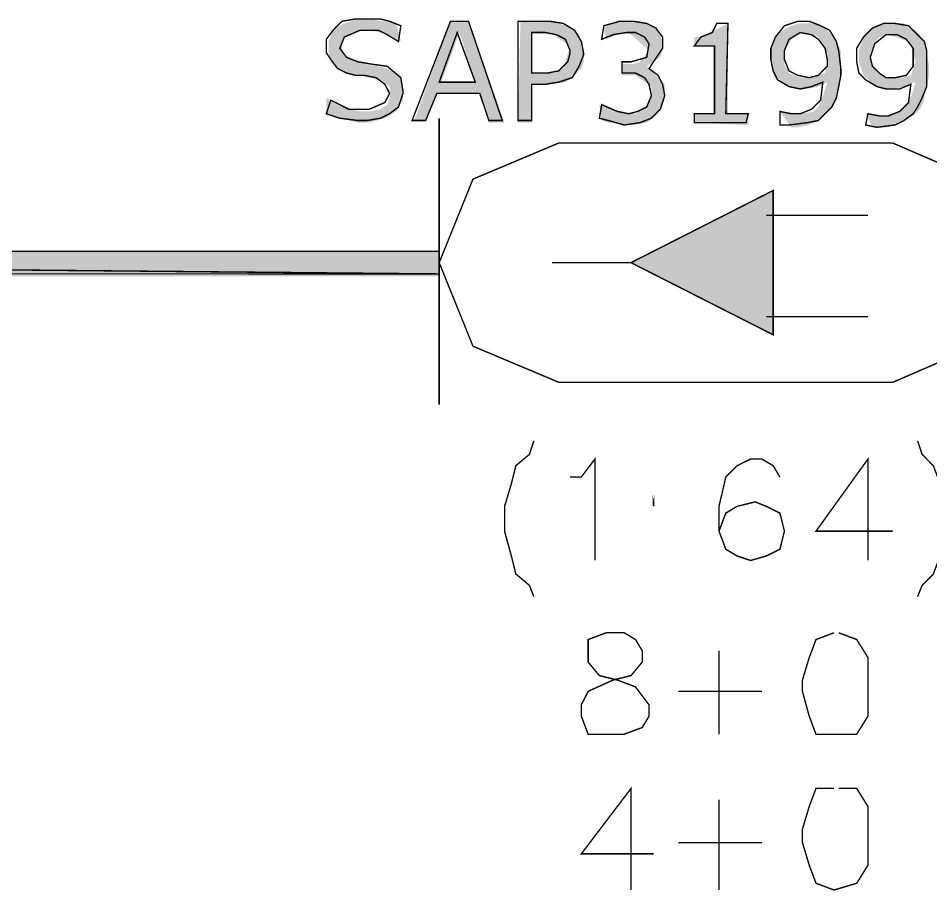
# Model space of a CAD drawing. Header units: millimetres. Extents: x 688550 to 690417, y 7458888 to 7459543.
# Drawn here: x 690180.54 to 690210.49, y 7459475.38 to 7459504.02 of the extents above; entities that cross this region are included whole.
import ezdxf

# ---------------------------------------------------------------- set-up
doc = ezdxf.new("R2010")
doc.units = ezdxf.units.MM
doc.header["$LTSCALE"] = 3
doc.header["$MEASUREMENT"] = 0
doc.layers.add('H', color=7, linetype='Continuous')
doc.layers.add('P', color=7, linetype='Continuous')

msp = doc.modelspace()

# ---------------------------------------------------------------- hatches: boundary and pattern name
at = {"layer": 'H', "linetype": 'Continuous'}
for color, points in [(256, [(690191.69, 7459500.591), (690191.392, 7459500.663), (690191.094, 7459500.738), (690190.8, 7459500.814), (690190.653, 7459500.885), (690190.653, 7459501.406), (690190.8, 7459501.33), (690191.094, 7459501.183), (690191.467, 7459501.032), (690191.761, 7459500.961), (690192.06, 7459500.961), (690192.429, 7459501.032), (690192.652, 7459501.183), (690192.727, 7459501.406), (690192.727, 7459501.629), (690192.727, 7459501.776), (690192.429, 7459501.998), (690192.06, 7459502.07), (690191.69, 7459502.145), (690191.316, 7459502.221), (690191.022, 7459502.368), (690190.8, 7459502.59), (690190.724, 7459502.884), (690190.724, 7459503.258), (690190.875, 7459503.628), (690191.094, 7459503.775), (690191.245, 7459503.85), (690191.69, 7459503.997), (690192.131, 7459503.997), (690192.429, 7459503.922), (690192.727, 7459503.922), (690192.946, 7459503.85), (690193.097, 7459503.258), (690192.727, 7459503.481), (690192.429, 7459503.552), (690192.06, 7459503.628), (690191.908, 7459503.628), (690191.761, 7459503.628), (690191.467, 7459503.552), (690191.245, 7459503.405), (690191.169, 7459503.258), (690191.169, 7459503.036), (690191.245, 7459502.813), (690191.467, 7459502.666), (690191.908, 7459502.515), (690192.354, 7459502.443), (690192.652, 7459502.368), (690192.946, 7459502.221), (690193.097, 7459502.07), (690193.168, 7459501.776), (690193.168, 7459501.477), (690193.168, 7459501.33), (690192.946, 7459500.961), (690192.576, 7459500.738), (690192.06, 7459500.591), (690191.69, 7459500.591)]), (256, [(690195.987, 7459500.591), (690195.688, 7459501.553), (690195.541, 7459501.923), (690195.021, 7459503.552), (690194.428, 7459501.923), (690195.541, 7459501.923), (690195.688, 7459501.553), (690194.281, 7459501.553), (690193.912, 7459500.663), (690193.542, 7459500.663), (690194.727, 7459503.922), (690195.319, 7459503.922), (690196.503, 7459500.591), (690195.987, 7459500.591)]), (256, [(690196.948, 7459500.591), (690197.024, 7459503.922), (690197.91, 7459503.922), (690198.28, 7459503.85), (690198.725, 7459503.699), (690198.948, 7459503.481), (690199.095, 7459503.036), (690199.095, 7459502.884), (690199.095, 7459502.59), (690199.023, 7459502.368), (690198.876, 7459502.221), (690198.725, 7459502.07), (690198.502, 7459501.923), (690197.986, 7459501.851), (690197.839, 7459501.851), (690197.394, 7459501.851), (690197.394, 7459502.221), (690197.763, 7459502.221), (690198.133, 7459502.221), (690198.431, 7459502.368), (690198.654, 7459503.107), (690197.986, 7459503.552), (690197.394, 7459503.552), (690197.394, 7459502.221), (690197.394, 7459501.851), (690197.394, 7459500.591), (690196.948, 7459500.591)]), (256, [(690200.43, 7459500.516), (690200.208, 7459500.591), (690199.909, 7459500.591), (690199.691, 7459500.663), (690199.615, 7459501.183), (690199.985, 7459501.032), (690200.43, 7459500.885), (690200.653, 7459500.885), (690200.8, 7459500.885), (690201.098, 7459501.032), (690201.321, 7459501.477), (690201.321, 7459501.7), (690201.321, 7459501.776), (690200.8, 7459502.145), (690200.653, 7459502.145), (690200.355, 7459502.145), (690200.355, 7459502.515), (690200.728, 7459502.515), (690200.947, 7459502.59), (690201.245, 7459502.96), (690200.577, 7459503.552), (690200.355, 7459503.552), (690199.838, 7459503.33), (690199.762, 7459503.699), (690199.985, 7459503.85), (690200.506, 7459503.922), (690200.8, 7459503.922), (690200.947, 7459503.922), (690201.321, 7459503.775), (690201.615, 7459503.552), (690201.69, 7459503.258), (690201.69, 7459502.96), (690201.615, 7459502.737), (690201.169, 7459502.443), (690201.762, 7459501.851), (690201.762, 7459501.629), (690201.762, 7459501.406), (690201.69, 7459501.255), (690201.543, 7459500.885), (690201.169, 7459500.591), (690200.728, 7459500.516), (690200.43, 7459500.516)]), (256, [(690204.504, 7459500.516), (690202.728, 7459500.591), (690202.728, 7459500.885), (690203.395, 7459500.885), (690203.395, 7459503.107), (690202.728, 7459503.107), (690202.728, 7459503.405), (690202.95, 7459503.405), (690203.836, 7459503.85), (690203.836, 7459500.885), (690204.504, 7459500.885), (690204.504, 7459500.516)]), (256, [(690205.911, 7459500.44), (690205.542, 7459500.961), (690206.281, 7459500.885), (690206.655, 7459500.961), (690206.802, 7459501.108), (690206.877, 7459501.255), (690207.024, 7459501.7), (690207.096, 7459501.923), (690207.024, 7459502.221), (690207.096, 7459502.59), (690207.096, 7459502.884), (690206.877, 7459503.258), (690206.802, 7459503.405), (690206.209, 7459503.552), (690205.987, 7459503.405), (690205.689, 7459502.96), (690205.689, 7459502.666), (690205.689, 7459502.515), (690205.84, 7459502.221), (690206.209, 7459502.07), (690206.356, 7459502.07), (690206.503, 7459502.07), (690206.655, 7459502.07), (690207.024, 7459502.221), (690207.096, 7459501.923), (690206.802, 7459501.776), (690206.432, 7459501.7), (690206.209, 7459501.7), (690206.062, 7459501.7), (690205.689, 7459501.851), (690205.395, 7459502.145), (690205.319, 7459502.368), (690205.243, 7459502.59), (690205.243, 7459502.96), (690205.395, 7459503.405), (690205.542, 7459503.552), (690205.764, 7459503.699), (690206.134, 7459503.85), (690206.503, 7459503.85), (690206.726, 7459503.85), (690207.096, 7459503.628), (690207.394, 7459503.258), (690207.541, 7459502.96), (690207.541, 7459502.59), (690207.541, 7459502.145), (690207.469, 7459501.776), (690207.394, 7459501.406), (690207.247, 7459501.108), (690207.024, 7459500.885), (690206.802, 7459500.663), (690206.655, 7459500.591), (690206.503, 7459500.516), (690206.134, 7459500.44), (690205.911, 7459500.44)]), (256, [(690208.801, 7459500.44), (690208.578, 7459500.44), (690208.356, 7459500.885), (690209.099, 7459500.814), (690209.469, 7459500.961), (690209.616, 7459501.108), (690209.763, 7459501.255), (690209.914, 7459501.629), (690209.985, 7459501.923), (690209.838, 7459502.145), (690209.985, 7459502.59), (690209.914, 7459502.884), (690209.838, 7459503.107), (690209.763, 7459503.258), (690209.099, 7459503.481), (690208.801, 7459503.405), (690208.654, 7459503.183), (690208.507, 7459502.884), (690208.507, 7459502.666), (690208.578, 7459502.443), (690208.729, 7459502.221), (690208.876, 7459502.145), (690209.099, 7459502.07), (690209.246, 7459502.07), (690209.393, 7459502.07), (690209.544, 7459502.07), (690209.838, 7459502.145), (690209.985, 7459501.923), (690209.616, 7459501.776), (690209.246, 7459501.7), (690209.099, 7459501.7), (690208.876, 7459501.7), (690208.578, 7459501.851), (690208.284, 7459502.145), (690208.133, 7459502.59), (690208.133, 7459502.96), (690208.284, 7459503.405), (690208.431, 7459503.552), (690208.578, 7459503.699), (690209.023, 7459503.85), (690209.393, 7459503.85), (690209.616, 7459503.85), (690209.763, 7459503.699), (690209.985, 7459503.628), (690210.136, 7459503.481), (690210.283, 7459503.183), (690210.359, 7459502.884), (690210.43, 7459502.515), (690210.43, 7459502.07), (690210.359, 7459501.7), (690210.283, 7459501.553), (690210.283, 7459501.33), (690210.136, 7459501.032), (690209.914, 7459500.814), (690209.616, 7459500.663), (690209.469, 7459500.591), (690209.393, 7459500.516), (690209.023, 7459500.44), (690208.801, 7459500.44)]), (5, [(690205.319, 7459493.628), (690200.653, 7459495.996), (690205.319, 7459498.365), (690205.319, 7459493.628)]), (5, [(690194.357, 7459495.551), (690114.641, 7459496.366), (690194.357, 7459496.366), (690194.357, 7459495.551)]), (5, [(690114.641, 7459495.551), (690114.641, 7459496.366), (690194.357, 7459495.551), (690114.641, 7459495.551)])]:
    msp.add_hatch(color=color, dxfattribs=at).paths.add_polyline_path(points)

# ---------------------------------------------------------------- linework, layer by layer
at = {"layer": 'P', "const_width": 0.0462}
for points in [[(690193.168, 7459501.629), (690193.097, 7459502.07), (690192.652, 7459502.443), (690192.131, 7459502.515), (690191.69, 7459502.59), (690191.316, 7459502.737), (690191.094, 7459503.036), (690191.245, 7459503.405), (690191.761, 7459503.628), (690192.06, 7459503.628), (690192.354, 7459503.628), (690192.652, 7459503.481), (690193.021, 7459503.258), (690193.097, 7459503.775), (690192.727, 7459503.922), (690192.429, 7459503.997), (690192.06, 7459503.997), (690191.614, 7459503.997), (690191.169, 7459503.922), (690190.875, 7459503.628), (690190.653, 7459503.33), (690190.653, 7459502.884), (690190.8, 7459502.666), (690191.022, 7459502.368), (690191.316, 7459502.221), (690191.614, 7459502.145), (690191.908, 7459502.145), (690192.282, 7459502.07), (690192.576, 7459501.851), (690192.727, 7459501.553), (690192.576, 7459501.255), (690192.06, 7459501.032), (690191.69, 7459501.032), (690191.392, 7459501.032), (690191.094, 7459501.183), (690190.8, 7459501.33), (690190.653, 7459500.885), (690191.094, 7459500.738), (690191.69, 7459500.663), (690191.984, 7459500.663), (690192.429, 7459500.738), (690192.727, 7459500.885), (690193.021, 7459501.108), (690193.168, 7459501.553), (690193.168, 7459501.629), (690193.168, 7459501.629)], [(690196.428, 7459500.663), (690195.319, 7459503.922), (690194.727, 7459503.922), (690193.467, 7459500.663), (690193.912, 7459500.663), (690194.281, 7459501.553), (690195.688, 7459501.553), (690195.987, 7459500.663), (690196.428, 7459500.663), (690196.428, 7459500.663)], [(690199.095, 7459502.884), (690199.023, 7459503.258), (690198.801, 7459503.628), (690198.431, 7459503.85), (690197.986, 7459503.922), (690196.948, 7459503.922), (690196.948, 7459500.663), (690197.394, 7459500.663), (690197.394, 7459501.851), (690197.839, 7459501.851), (690198.28, 7459501.923), (690198.725, 7459502.07), (690198.948, 7459502.443), (690199.095, 7459502.813), (690199.095, 7459502.884), (690199.095, 7459502.884)], [(690201.543, 7459502.145), (690201.245, 7459502.368), (690201.392, 7459502.59), (690201.69, 7459503.036), (690201.69, 7459503.405), (690201.468, 7459503.699), (690201.169, 7459503.85), (690200.728, 7459503.922), (690200.283, 7459503.922), (690199.762, 7459503.775), (690199.691, 7459503.33), (690200.061, 7459503.481), (690200.506, 7459503.552), (690200.8, 7459503.552), (690201.098, 7459503.405), (690201.245, 7459503.183), (690201.169, 7459502.737), (690200.653, 7459502.59), (690200.355, 7459502.59), (690200.355, 7459502.221), (690200.8, 7459502.221), (690201.098, 7459502.07), (690201.245, 7459501.851), (690201.321, 7459501.477), (690201.169, 7459501.108), (690200.875, 7459500.961), (690200.577, 7459500.885), (690200.208, 7459500.961), (690199.691, 7459501.183), (690199.615, 7459500.738), (690199.909, 7459500.663), (690200.43, 7459500.516), (690200.947, 7459500.591), (690201.321, 7459500.738), (690201.615, 7459501.032), (690201.762, 7459501.477), (690201.69, 7459501.851), (690201.543, 7459502.145), (690201.543, 7459502.145), (690201.543, 7459502.145)], [(690204.429, 7459500.591), (690204.504, 7459500.885), (690203.765, 7459500.885), (690203.836, 7459503.85), (690203.467, 7459503.85), (690203.32, 7459503.552), (690202.95, 7459503.405), (690202.728, 7459503.107), (690203.395, 7459503.107), (690203.395, 7459500.885), (690202.728, 7459500.885), (690202.728, 7459500.591), (690204.429, 7459500.591), (690204.429, 7459500.591)], [(690207.541, 7459502.368), (690207.469, 7459502.96), (690207.394, 7459503.258), (690207.171, 7459503.628), (690206.877, 7459503.775), (690206.503, 7459503.922), (690206.134, 7459503.922), (690205.689, 7459503.775), (690205.395, 7459503.405), (690205.243, 7459503.036), (690205.243, 7459502.666), (690205.319, 7459502.292), (690205.466, 7459501.998), (690205.84, 7459501.776), (690206.209, 7459501.7), (690206.579, 7459501.776), (690206.949, 7459501.923), (690206.877, 7459501.33), (690206.579, 7459501.032), (690206.209, 7459500.885), (690205.911, 7459500.885), (690205.542, 7459500.961), (690205.542, 7459500.516), (690205.84, 7459500.516), (690206.432, 7459500.591), (690206.802, 7459500.663), (690207.024, 7459500.885), (690207.247, 7459501.108), (690207.394, 7459501.406), (690207.469, 7459501.776), (690207.541, 7459502.145), (690207.541, 7459502.368), (690207.541, 7459502.368)], [(690210.359, 7459502.368), (690210.359, 7459502.96), (690210.283, 7459503.258), (690209.985, 7459503.552), (690209.763, 7459503.775), (690209.322, 7459503.85), (690208.948, 7459503.85), (690208.578, 7459503.699), (690208.284, 7459503.405), (690208.062, 7459503.036), (690208.062, 7459502.59), (690208.133, 7459502.221), (690208.356, 7459501.998), (690208.729, 7459501.776), (690209.023, 7459501.7), (690209.469, 7459501.7), (690209.838, 7459501.851), (690209.763, 7459501.255), (690209.469, 7459500.961), (690209.099, 7459500.814), (690208.801, 7459500.814), (690208.431, 7459500.885), (690208.356, 7459500.516), (690208.729, 7459500.44), (690209.322, 7459500.516), (690209.616, 7459500.663), (690209.914, 7459500.885), (690210.061, 7459501.108), (690210.208, 7459501.406), (690210.359, 7459501.776), (690210.359, 7459502.145), (690210.359, 7459502.368), (690210.359, 7459502.368)], [(690195.541, 7459501.923), (690194.357, 7459501.923), (690194.949, 7459503.552), (690195.541, 7459501.923), (690195.541, 7459501.923)], [(690198.654, 7459502.884), (690198.578, 7459502.59), (690198.28, 7459502.292), (690197.91, 7459502.221), (690197.394, 7459502.221), (690197.394, 7459503.552), (690197.839, 7459503.552), (690198.208, 7459503.481), (690198.502, 7459503.33), (690198.654, 7459502.96), (690198.654, 7459502.884), (690198.654, 7459502.884)], [(690207.096, 7459502.443), (690206.802, 7459502.145), (690206.503, 7459502.07), (690206.134, 7459502.145), (690205.84, 7459502.292), (690205.689, 7459502.666), (690205.689, 7459502.96), (690205.84, 7459503.33), (690206.209, 7459503.552), (690206.579, 7459503.481), (690206.802, 7459503.33), (690207.024, 7459503.036), (690207.096, 7459502.666), (690207.096, 7459502.443), (690207.096, 7459502.443)], [(690209.914, 7459502.443), (690209.691, 7459502.145), (690209.322, 7459502.07), (690209.023, 7459502.07), (690208.801, 7459502.221), (690208.578, 7459502.443), (690208.507, 7459502.737), (690208.654, 7459503.183), (690209.023, 7459503.481), (690209.393, 7459503.481), (690209.691, 7459503.33), (690209.914, 7459503.036), (690209.914, 7459502.59), (690209.914, 7459502.443), (690209.914, 7459502.443)], [(690197.465, 7459490.146), (690197.318, 7459489.701), (690196.873, 7459489.331), (690196.726, 7459488.735), (690196.503, 7459487.995), (690196.503, 7459487.181), (690196.726, 7459486.366), (690196.873, 7459485.774), (690197.318, 7459485.404), (690197.465, 7459485.03)], [(690210.061, 7459490.146), (690210.208, 7459489.701), (690210.577, 7459489.331), (690210.8, 7459488.735), (690211.023, 7459487.995), (690211.023, 7459487.181), (690210.8, 7459486.366), (690210.577, 7459485.774), (690210.208, 7459485.404), (690210.061, 7459485.03)], [(690198.654, 7459488.957), (690199.023, 7459488.957), (690199.468, 7459489.549), (690199.468, 7459486.219)], [(690205.542, 7459488.957), (690205.319, 7459489.331), (690204.949, 7459489.549), (690204.58, 7459489.549), (690204.135, 7459489.331), (690203.765, 7459488.957), (690203.542, 7459487.995), (690203.542, 7459487.181), (690203.765, 7459486.588), (690204.135, 7459486.366), (690204.58, 7459486.219), (690205.096, 7459486.366), (690205.542, 7459486.588), (690205.689, 7459487.181), (690205.542, 7459487.773), (690205.096, 7459487.995), (690204.727, 7459488.142), (690204.135, 7459487.995), (690203.765, 7459487.773), (690203.542, 7459487.181)], [(690208.431, 7459486.219), (690208.431, 7459489.549), (690206.726, 7459487.181), (690209.246, 7459487.181)], [(690201.392, 7459488.365), (690201.392, 7459487.995), (690201.392, 7459488.365)], [(690199.838, 7459483.846), (690199.246, 7459483.623), (690199.246, 7459483.254), (690199.246, 7459482.884), (690199.615, 7459482.439), (690200.208, 7459482.292), (690200.8, 7459482.069), (690201.245, 7459481.477), (690201.245, 7459481.107), (690201.022, 7459480.734), (690200.43, 7459480.515), (690199.838, 7459480.515), (690199.246, 7459480.515), (690199.023, 7459481.107), (690199.023, 7459481.477), (690199.246, 7459481.922), (690200.061, 7459482.292), (690200.653, 7459482.439), (690201.022, 7459482.884), (690201.022, 7459483.254), (690200.8, 7459483.623), (690200.43, 7459483.846), (690199.838, 7459483.846)], [(690207.318, 7459483.846), (690206.726, 7459483.623), (690206.503, 7459483.031), (690206.281, 7459482.292), (690206.281, 7459481.922), (690206.503, 7459481.107), (690206.726, 7459480.515), (690207.318, 7459480.515), (690208.062, 7459480.515), (690208.431, 7459481.107), (690208.431, 7459481.922), (690208.431, 7459482.292), (690208.431, 7459483.031), (690208.062, 7459483.623), (690207.469, 7459483.846)], [(690203.542, 7459483.254), (690203.542, 7459480.515)], [(690202.207, 7459481.922), (690204.949, 7459481.922)], [(690200.653, 7459475.4), (690200.653, 7459478.734), (690199.023, 7459476.588), (690201.392, 7459476.588)], [(690207.318, 7459478.734), (690206.726, 7459478.734), (690206.503, 7459478.142), (690206.281, 7459477.403), (690206.281, 7459476.958), (690206.503, 7459476.214), (690206.726, 7459475.622), (690207.318, 7459475.4), (690208.062, 7459475.622), (690208.431, 7459476.214), (690208.431, 7459476.958), (690208.431, 7459477.403), (690208.431, 7459478.142), (690208.062, 7459478.734), (690207.469, 7459478.734)], [(690203.542, 7459478.365), (690203.542, 7459475.4)], [(690202.207, 7459476.958), (690204.949, 7459476.958)]]:
    msp.add_lwpolyline(points, dxfattribs=at)
at = {"layer": 'P', "color": 5, "const_width": 0.0462}
for points in [[(690194.357, 7459491.33), (690194.357, 7459500.738)], [(690198.28, 7459499.923), (690195.466, 7459498.739), (690194.357, 7459495.996), (690195.466, 7459493.254), (690198.28, 7459492.069)], [(690198.28, 7459499.923), (690209.246, 7459499.923)], [(690209.246, 7459492.069), (690211.989, 7459493.254), (690213.173, 7459495.996), (690211.989, 7459498.739), (690209.246, 7459499.923)], [(690205.319, 7459493.628), (690205.319, 7459498.365), (690200.653, 7459495.996), (690205.319, 7459493.628), (690205.319, 7459493.628)], [(690205.096, 7459497.55), (690208.431, 7459497.55)], [(690194.357, 7459495.627), (690194.357, 7459496.366), (690114.641, 7459496.366), (690194.357, 7459495.627), (690194.357, 7459495.627)], [(690194.357, 7459495.627), (690114.641, 7459496.366), (690114.641, 7459495.627), (690194.357, 7459495.627), (690194.357, 7459495.627)], [(690200.653, 7459495.996), (690198.061, 7459495.996)], [(690205.096, 7459494.22), (690208.431, 7459494.22)], [(690209.246, 7459492.069), (690198.28, 7459492.069)]]:
    msp.add_lwpolyline(points, dxfattribs=at)

doc.saveas('drawing.dxf')
